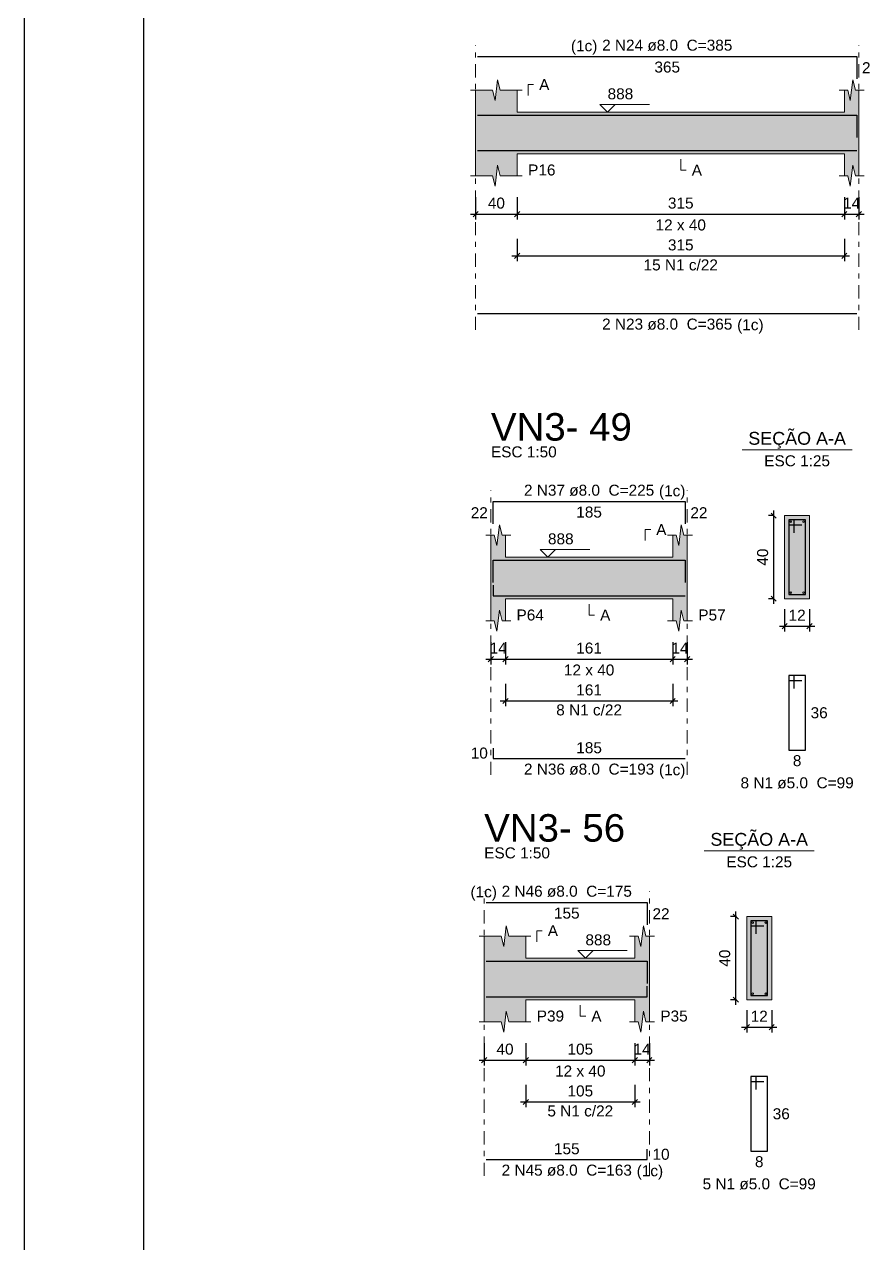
# Model space of a CAD drawing. Header units: millimetres. Extents: x -8 to 605, y -494 to 220.
# Drawn here: x 348.34 to 364.52, y -475.68 to -452.19 of the extents above; entities that cross this region are included whole.
import ezdxf

# ---------------------------------------------------------------- set-up
doc = ezdxf.new("R2010")
doc.units = ezdxf.units.MM
doc.header["$MEASUREMENT"] = 0
doc.linetypes.add('DASHDOT', pattern=[2.54, 1.27, -0.635, 0, -0.635])
doc.linetypes.add('NULL', pattern=[0])
for name, color, linetype, lineweight in [('Descrição da armadura', 7, 'Continuous', 0), ('DT-Barras na forma', 7, 'Continuous', 30), ('DT-Barras no corte', 5, 'Continuous', 5), ('DT-Barras rebatidas', 7, 'Continuous', 30), ('DT-Cotas', 7, 'Continuous', 5), ('DT-Forma', 5, 'Continuous', 5), ('DT-Hachura forma vigas', 252, 'Continuous', 5), ('DT-Hachura seção vigas', 252, 'Continuous', 5), ('DT-Pontilhado', 9, 'DASHDOT', 5), ('DT-Textos', 7, 'Continuous', 5), ('DT-Título', 5, 'Continuous', 20), ('Textos armaduras', 7, 'Continuous', 0)]:
    doc.layers.add(name, color=color, linetype=linetype, lineweight=lineweight)
doc.styles.add('Arial', font='arial.ttf')
doc.dimstyles.new('UM_25.000000', dxfattribs={"dimtxt": 0.18, "dimasz": 0.1, "dimexe": 0.1, "dimexo": 0.2, "dimgap": 0, "dimtad": 1, "dimtih": 1, "dimtoh": 1, "dimdec": 1, "dimlfac": 25, "dimzin": 0, "dimdsep": 46, "dimtxsty": 'Standard', "dimcen": 0.09, "dimdle": 0.1, "dimadec": 1, "dimazin": 2, "dimtfac": 1, "dimtdec": 4, "dimtofl": 0, "dimtmove": 0, "dimatfit": 3, "dimfxl": 1, "dimtolj": 1, "dimarcsym": 0})
doc.dimstyles.new('UM_50.000000', dxfattribs={"dimtxt": 0.18, "dimasz": 0.1, "dimexe": 0.1, "dimexo": 0.2, "dimgap": 0, "dimtad": 1, "dimtih": 1, "dimtoh": 1, "dimdec": 1, "dimlfac": 50, "dimzin": 0, "dimdsep": 46, "dimtxsty": 'Standard', "dimcen": 0.09, "dimdle": 0.1, "dimadec": 1, "dimazin": 2, "dimtfac": 1, "dimtdec": 4, "dimtofl": 0, "dimtmove": 0, "dimatfit": 3, "dimfxl": 1, "dimtolj": 1, "dimarcsym": 0})

# ---------------------------------------------------------------- blocks, each defined once
blk = doc.blocks.new('_Oblique')
at = {"color": 0, "linetype": 'ByBlock', "lineweight": -2}
blk.add_line((-0.5, -0.5), (0.5, 0.5), dxfattribs=at)
blk = doc.blocks.new('*D4929')
at = {"layer": 'Defpoints', "color": 0, "transparency": 16777216}
for p in [(357.031, -455.32), (357.831, -455.32), (357.831, -455.85)]:
    blk.add_point(p, dxfattribs=at)
at = {"layer": 'DT-Cotas', "color": 0, "lineweight": -2, "transparency": 16777216}
for p, q in [((357.031, -455.52), (357.031, -455.95)), ((357.831, -455.52), (357.831, -455.95)), ((356.931, -455.85), (357.931, -455.85))]:
    blk.add_line(p, q, dxfattribs=at)
at = {"layer": 'DT-Cotas', "color": 0, "lineweight": -2, "transparency": 16777216, "xscale": 0.1, "yscale": 0.1, "zscale": 0.1, "rotation": 180}
blk.add_blockref('_Oblique', (357.031, -455.85), dxfattribs=at)
at = {"layer": 'DT-Cotas', "color": 0, "lineweight": -2, "transparency": 16777216, "xscale": 0.1, "yscale": 0.1, "zscale": 0.1}
blk.add_blockref('_Oblique', (357.831, -455.85), dxfattribs=at)
at = {"layer": 'DT-Cotas', "color": 7, "transparency": 16777216, "insert": (357.431, -455.638), "char_height": 0.2118, "attachment_point": 5, "rotation": 0.0057, "style": 'Arial'}
blk.add_mtext('\\A1;40', dxfattribs=at)
blk = doc.blocks.new('*D4930')
at = {"layer": 'Defpoints', "color": 0, "transparency": 16777216}
for p in [(357.831, -455.32), (364.131, -455.32), (364.131, -455.85)]:
    blk.add_point(p, dxfattribs=at)
at = {"layer": 'DT-Cotas', "color": 0, "lineweight": -2, "transparency": 16777216}
for p, q in [((357.831, -455.52), (357.831, -455.95)), ((364.131, -455.52), (364.131, -455.95)), ((357.731, -455.85), (364.231, -455.85))]:
    blk.add_line(p, q, dxfattribs=at)
at = {"layer": 'DT-Cotas', "color": 0, "lineweight": -2, "transparency": 16777216, "xscale": 0.1, "yscale": 0.1, "zscale": 0.1, "rotation": 180}
blk.add_blockref('_Oblique', (357.831, -455.85), dxfattribs=at)
at = {"layer": 'DT-Cotas', "color": 0, "lineweight": -2, "transparency": 16777216, "xscale": 0.1, "yscale": 0.1, "zscale": 0.1}
blk.add_blockref('_Oblique', (364.131, -455.85), dxfattribs=at)
at = {"layer": 'DT-Cotas', "color": 7, "transparency": 16777216, "insert": (360.981, -455.638), "char_height": 0.2118, "attachment_point": 5, "style": 'Arial'}
blk.add_mtext('\\A1;315', dxfattribs=at)
blk = doc.blocks.new('*D4931')
at = {"layer": 'Defpoints', "color": 0, "transparency": 16777216}
for p in [(364.131, -455.32), (364.411, -455.32), (364.411, -455.85)]:
    blk.add_point(p, dxfattribs=at)
at = {"layer": 'DT-Cotas', "color": 0, "lineweight": -2, "transparency": 16777216}
for p, q in [((364.131, -455.52), (364.131, -455.95)), ((364.411, -455.52), (364.411, -455.95)), ((364.031, -455.85), (364.511, -455.85))]:
    blk.add_line(p, q, dxfattribs=at)
at = {"layer": 'DT-Cotas', "color": 0, "lineweight": -2, "transparency": 16777216, "xscale": 0.1, "yscale": 0.1, "zscale": 0.1, "rotation": 180}
blk.add_blockref('_Oblique', (364.131, -455.85), dxfattribs=at)
at = {"layer": 'DT-Cotas', "color": 0, "lineweight": -2, "transparency": 16777216, "xscale": 0.1, "yscale": 0.1, "zscale": 0.1}
blk.add_blockref('_Oblique', (364.411, -455.85), dxfattribs=at)
at = {"layer": 'DT-Cotas', "color": 7, "transparency": 16777216, "insert": (364.271, -455.638), "char_height": 0.2118, "attachment_point": 5, "rotation": 0.0057, "style": 'Arial'}
blk.add_mtext('\\A1;14', dxfattribs=at)
blk = doc.blocks.new('*D4934')
at = {"layer": 'Defpoints', "color": 0, "transparency": 16777216}
for p in [(357.831, -456.125), (364.131, -456.125), (364.131, -456.654)]:
    blk.add_point(p, dxfattribs=at)
at = {"layer": 'DT-Cotas', "color": 0, "lineweight": -2, "transparency": 16777216}
for p, q in [((357.831, -456.325), (357.831, -456.754)), ((364.131, -456.325), (364.131, -456.754)), ((357.731, -456.654), (364.231, -456.654))]:
    blk.add_line(p, q, dxfattribs=at)
at = {"layer": 'DT-Cotas', "color": 0, "lineweight": -2, "transparency": 16777216, "xscale": 0.1, "yscale": 0.1, "zscale": 0.1, "rotation": 180}
blk.add_blockref('_Oblique', (357.831, -456.654), dxfattribs=at)
at = {"layer": 'DT-Cotas', "color": 0, "lineweight": -2, "transparency": 16777216, "xscale": 0.1, "yscale": 0.1, "zscale": 0.1}
blk.add_blockref('_Oblique', (364.131, -456.654), dxfattribs=at)
at = {"layer": 'DT-Cotas', "color": 7, "transparency": 16777216, "insert": (360.981, -456.443), "char_height": 0.2118, "attachment_point": 5, "style": 'Arial'}
blk.add_mtext('\\A1;315', dxfattribs=at)
blk = doc.blocks.new('*D4968')
at = {"layer": 'Defpoints', "color": 0, "transparency": 16777216}
for p in [(357.326, -463.891), (357.606, -463.891), (357.606, -464.421)]:
    blk.add_point(p, dxfattribs=at)
at = {"layer": 'DT-Cotas', "color": 0, "lineweight": -2, "transparency": 16777216}
for p, q in [((357.326, -464.091), (357.326, -464.521)), ((357.606, -464.091), (357.606, -464.521)), ((357.226, -464.421), (357.706, -464.421))]:
    blk.add_line(p, q, dxfattribs=at)
at = {"layer": 'DT-Cotas', "color": 0, "lineweight": -2, "transparency": 16777216, "xscale": 0.1, "yscale": 0.1, "zscale": 0.1, "rotation": 180}
blk.add_blockref('_Oblique', (357.326, -464.421), dxfattribs=at)
at = {"layer": 'DT-Cotas', "color": 0, "lineweight": -2, "transparency": 16777216, "xscale": 0.1, "yscale": 0.1, "zscale": 0.1}
blk.add_blockref('_Oblique', (357.606, -464.421), dxfattribs=at)
at = {"layer": 'DT-Cotas', "color": 7, "transparency": 16777216, "insert": (357.466, -464.209), "char_height": 0.2118, "attachment_point": 5, "rotation": 0.0057, "style": 'Arial'}
blk.add_mtext('\\A1;14', dxfattribs=at)
blk = doc.blocks.new('*D4969')
at = {"layer": 'Defpoints', "color": 0, "transparency": 16777216}
for p in [(357.606, -463.891), (360.826, -463.891), (360.826, -464.421)]:
    blk.add_point(p, dxfattribs=at)
at = {"layer": 'DT-Cotas', "color": 0, "lineweight": -2, "transparency": 16777216}
for p, q in [((357.606, -464.091), (357.606, -464.521)), ((360.826, -464.091), (360.826, -464.521)), ((357.506, -464.421), (360.926, -464.421))]:
    blk.add_line(p, q, dxfattribs=at)
at = {"layer": 'DT-Cotas', "color": 0, "lineweight": -2, "transparency": 16777216, "xscale": 0.1, "yscale": 0.1, "zscale": 0.1, "rotation": 180}
blk.add_blockref('_Oblique', (357.606, -464.421), dxfattribs=at)
at = {"layer": 'DT-Cotas', "color": 0, "lineweight": -2, "transparency": 16777216, "xscale": 0.1, "yscale": 0.1, "zscale": 0.1}
blk.add_blockref('_Oblique', (360.826, -464.421), dxfattribs=at)
at = {"layer": 'DT-Cotas', "color": 7, "transparency": 16777216, "insert": (359.216, -464.209), "char_height": 0.2118, "attachment_point": 5, "style": 'Arial'}
blk.add_mtext('\\A1;161', dxfattribs=at)
blk = doc.blocks.new('*D4970')
at = {"layer": 'Defpoints', "color": 0, "transparency": 16777216}
for p in [(360.826, -463.891), (361.106, -463.891), (361.106, -464.421)]:
    blk.add_point(p, dxfattribs=at)
at = {"layer": 'DT-Cotas', "color": 0, "lineweight": -2, "transparency": 16777216}
for p, q in [((360.826, -464.091), (360.826, -464.521)), ((361.106, -464.091), (361.106, -464.521)), ((360.726, -464.421), (361.206, -464.421))]:
    blk.add_line(p, q, dxfattribs=at)
at = {"layer": 'DT-Cotas', "color": 0, "lineweight": -2, "transparency": 16777216, "xscale": 0.1, "yscale": 0.1, "zscale": 0.1, "rotation": 180}
blk.add_blockref('_Oblique', (360.826, -464.421), dxfattribs=at)
at = {"layer": 'DT-Cotas', "color": 0, "lineweight": -2, "transparency": 16777216, "xscale": 0.1, "yscale": 0.1, "zscale": 0.1}
blk.add_blockref('_Oblique', (361.106, -464.421), dxfattribs=at)
at = {"layer": 'DT-Cotas', "color": 7, "transparency": 16777216, "insert": (360.966, -464.209), "char_height": 0.2118, "attachment_point": 5, "rotation": 0.0057, "style": 'Arial'}
blk.add_mtext('\\A1;14', dxfattribs=at)
blk = doc.blocks.new('*D4971')
at = {"layer": 'Defpoints', "color": 0, "transparency": 16777216}
for p in [(362.77, -461.656), (362.981, -461.656), (362.981, -463.256)]:
    blk.add_point(p, dxfattribs=at)
at = {"layer": 'DT-Cotas', "color": 0, "lineweight": -2, "transparency": 16777216}
for p, q in [((362.781, -461.656), (362.67, -461.656)), ((362.77, -463.356), (362.77, -461.556)), ((362.781, -463.256), (362.67, -463.256))]:
    blk.add_line(p, q, dxfattribs=at)
at = {"layer": 'DT-Cotas', "color": 0, "lineweight": -2, "transparency": 16777216, "xscale": 0.1, "yscale": 0.1, "zscale": 0.1}
for p, rotation in [((362.77, -461.656), 90), ((362.77, -463.256), 270)]:
    blk.add_blockref('_Oblique', p, dxfattribs=dict(at, rotation=rotation))
at = {"layer": 'DT-Cotas', "color": 7, "transparency": 16777216, "insert": (362.558, -462.456), "char_height": 0.2118, "attachment_point": 5, "rotation": 90, "style": 'Arial'}
blk.add_mtext('\\A1;40', dxfattribs=at)
blk = doc.blocks.new('*D4972')
at = {"layer": 'Defpoints', "color": 0, "transparency": 16777216}
for p in [(362.981, -463.256), (363.461, -463.256), (363.461, -463.785)]:
    blk.add_point(p, dxfattribs=at)
at = {"layer": 'DT-Cotas', "color": 0, "lineweight": -2, "transparency": 16777216}
for p, q in [((362.981, -463.456), (362.981, -463.885)), ((363.461, -463.456), (363.461, -463.885)), ((362.881, -463.785), (363.561, -463.785))]:
    blk.add_line(p, q, dxfattribs=at)
at = {"layer": 'DT-Cotas', "color": 0, "lineweight": -2, "transparency": 16777216, "xscale": 0.1, "yscale": 0.1, "zscale": 0.1, "rotation": 180}
blk.add_blockref('_Oblique', (362.981, -463.785), dxfattribs=at)
at = {"layer": 'DT-Cotas', "color": 0, "lineweight": -2, "transparency": 16777216, "xscale": 0.1, "yscale": 0.1, "zscale": 0.1}
blk.add_blockref('_Oblique', (363.461, -463.785), dxfattribs=at)
at = {"layer": 'DT-Cotas', "color": 7, "transparency": 16777216, "insert": (363.221, -463.574), "char_height": 0.2118, "attachment_point": 5, "rotation": 0.0057, "style": 'Arial'}
blk.add_mtext('\\A1;12', dxfattribs=at)
blk = doc.blocks.new('*D4973')
at = {"layer": 'Defpoints', "color": 0, "transparency": 16777216}
for p in [(357.606, -464.696), (360.826, -464.696), (360.826, -465.226)]:
    blk.add_point(p, dxfattribs=at)
at = {"layer": 'DT-Cotas', "color": 0, "lineweight": -2, "transparency": 16777216}
for p, q in [((357.606, -464.896), (357.606, -465.326)), ((360.826, -464.896), (360.826, -465.326)), ((357.506, -465.226), (360.926, -465.226))]:
    blk.add_line(p, q, dxfattribs=at)
at = {"layer": 'DT-Cotas', "color": 0, "lineweight": -2, "transparency": 16777216, "xscale": 0.1, "yscale": 0.1, "zscale": 0.1, "rotation": 180}
blk.add_blockref('_Oblique', (357.606, -465.226), dxfattribs=at)
at = {"layer": 'DT-Cotas', "color": 0, "lineweight": -2, "transparency": 16777216, "xscale": 0.1, "yscale": 0.1, "zscale": 0.1}
blk.add_blockref('_Oblique', (360.826, -465.226), dxfattribs=at)
at = {"layer": 'DT-Cotas', "color": 7, "transparency": 16777216, "insert": (359.216, -465.014), "char_height": 0.2118, "attachment_point": 5, "style": 'Arial'}
blk.add_mtext('\\A1;161', dxfattribs=at)
blk = doc.blocks.new('*D5012')
at = {"layer": 'Defpoints', "color": 0, "transparency": 16777216}
for p in [(357.197, -471.615), (357.997, -471.615), (357.997, -472.145)]:
    blk.add_point(p, dxfattribs=at)
at = {"layer": 'DT-Cotas', "color": 0, "lineweight": -2, "transparency": 16777216}
for p, q in [((357.197, -471.815), (357.197, -472.245)), ((357.997, -471.815), (357.997, -472.245)), ((357.097, -472.145), (358.097, -472.145))]:
    blk.add_line(p, q, dxfattribs=at)
at = {"layer": 'DT-Cotas', "color": 0, "lineweight": -2, "transparency": 16777216, "xscale": 0.1, "yscale": 0.1, "zscale": 0.1, "rotation": 180}
blk.add_blockref('_Oblique', (357.197, -472.145), dxfattribs=at)
at = {"layer": 'DT-Cotas', "color": 0, "lineweight": -2, "transparency": 16777216, "xscale": 0.1, "yscale": 0.1, "zscale": 0.1}
blk.add_blockref('_Oblique', (357.997, -472.145), dxfattribs=at)
at = {"layer": 'DT-Cotas', "color": 7, "transparency": 16777216, "insert": (357.597, -471.933), "char_height": 0.2118, "attachment_point": 5, "rotation": 0.0057, "style": 'Arial'}
blk.add_mtext('\\A1;40', dxfattribs=at)
blk = doc.blocks.new('*D5013')
at = {"layer": 'Defpoints', "color": 0, "transparency": 16777216}
for p in [(357.997, -471.615), (360.097, -471.615), (360.097, -472.145)]:
    blk.add_point(p, dxfattribs=at)
at = {"layer": 'DT-Cotas', "color": 0, "lineweight": -2, "transparency": 16777216}
for p, q in [((357.997, -471.815), (357.997, -472.245)), ((360.097, -471.815), (360.097, -472.245)), ((357.897, -472.145), (360.197, -472.145))]:
    blk.add_line(p, q, dxfattribs=at)
at = {"layer": 'DT-Cotas', "color": 0, "lineweight": -2, "transparency": 16777216, "xscale": 0.1, "yscale": 0.1, "zscale": 0.1, "rotation": 180}
blk.add_blockref('_Oblique', (357.997, -472.145), dxfattribs=at)
at = {"layer": 'DT-Cotas', "color": 0, "lineweight": -2, "transparency": 16777216, "xscale": 0.1, "yscale": 0.1, "zscale": 0.1}
blk.add_blockref('_Oblique', (360.097, -472.145), dxfattribs=at)
at = {"layer": 'DT-Cotas', "color": 7, "transparency": 16777216, "insert": (359.047, -471.933), "char_height": 0.2118, "attachment_point": 5, "style": 'Arial'}
blk.add_mtext('\\A1;105', dxfattribs=at)
blk = doc.blocks.new('*D5014')
at = {"layer": 'Defpoints', "color": 0, "transparency": 16777216}
for p in [(360.097, -471.615), (360.377, -471.615), (360.377, -472.145)]:
    blk.add_point(p, dxfattribs=at)
at = {"layer": 'DT-Cotas', "color": 0, "lineweight": -2, "transparency": 16777216}
for p, q in [((360.097, -471.815), (360.097, -472.245)), ((360.377, -471.815), (360.377, -472.245)), ((359.997, -472.145), (360.477, -472.145))]:
    blk.add_line(p, q, dxfattribs=at)
at = {"layer": 'DT-Cotas', "color": 0, "lineweight": -2, "transparency": 16777216, "xscale": 0.1, "yscale": 0.1, "zscale": 0.1, "rotation": 180}
blk.add_blockref('_Oblique', (360.097, -472.145), dxfattribs=at)
at = {"layer": 'DT-Cotas', "color": 0, "lineweight": -2, "transparency": 16777216, "xscale": 0.1, "yscale": 0.1, "zscale": 0.1}
blk.add_blockref('_Oblique', (360.377, -472.145), dxfattribs=at)
at = {"layer": 'DT-Cotas', "color": 7, "transparency": 16777216, "insert": (360.237, -471.933), "char_height": 0.2118, "attachment_point": 5, "rotation": 0.0057, "style": 'Arial'}
blk.add_mtext('\\A1;14', dxfattribs=at)
blk = doc.blocks.new('*D5015')
at = {"layer": 'Defpoints', "color": 0, "transparency": 16777216}
for p in [(362.04, -469.38), (362.252, -469.38), (362.252, -470.98)]:
    blk.add_point(p, dxfattribs=at)
at = {"layer": 'DT-Cotas', "color": 0, "lineweight": -2, "transparency": 16777216}
for p, q in [((362.052, -469.38), (361.94, -469.38)), ((362.04, -471.08), (362.04, -469.28)), ((362.052, -470.98), (361.94, -470.98))]:
    blk.add_line(p, q, dxfattribs=at)
at = {"layer": 'DT-Cotas', "color": 0, "lineweight": -2, "transparency": 16777216, "xscale": 0.1, "yscale": 0.1, "zscale": 0.1}
for p, rotation in [((362.04, -469.38), 90), ((362.04, -470.98), 270)]:
    blk.add_blockref('_Oblique', p, dxfattribs=dict(at, rotation=rotation))
at = {"layer": 'DT-Cotas', "color": 7, "transparency": 16777216, "insert": (361.828, -470.18), "char_height": 0.2118, "attachment_point": 5, "rotation": 90, "style": 'Arial'}
blk.add_mtext('\\A1;40', dxfattribs=at)
blk = doc.blocks.new('*D5016')
at = {"layer": 'Defpoints', "color": 0, "transparency": 16777216}
for p in [(362.252, -470.98), (362.732, -470.98), (362.732, -471.509)]:
    blk.add_point(p, dxfattribs=at)
at = {"layer": 'DT-Cotas', "color": 0, "lineweight": -2, "transparency": 16777216}
for p, q in [((362.252, -471.18), (362.252, -471.609)), ((362.732, -471.18), (362.732, -471.609)), ((362.152, -471.509), (362.832, -471.509))]:
    blk.add_line(p, q, dxfattribs=at)
at = {"layer": 'DT-Cotas', "color": 0, "lineweight": -2, "transparency": 16777216, "xscale": 0.1, "yscale": 0.1, "zscale": 0.1, "rotation": 180}
blk.add_blockref('_Oblique', (362.252, -471.509), dxfattribs=at)
at = {"layer": 'DT-Cotas', "color": 0, "lineweight": -2, "transparency": 16777216, "xscale": 0.1, "yscale": 0.1, "zscale": 0.1}
blk.add_blockref('_Oblique', (362.732, -471.509), dxfattribs=at)
at = {"layer": 'DT-Cotas', "color": 7, "transparency": 16777216, "insert": (362.492, -471.298), "char_height": 0.2118, "attachment_point": 5, "rotation": 0.0057, "style": 'Arial'}
blk.add_mtext('\\A1;12', dxfattribs=at)
blk = doc.blocks.new('*D5017')
at = {"layer": 'Defpoints', "color": 0, "transparency": 16777216}
for p in [(357.997, -472.42), (360.097, -472.42), (360.097, -472.95)]:
    blk.add_point(p, dxfattribs=at)
at = {"layer": 'DT-Cotas', "color": 0, "lineweight": -2, "transparency": 16777216}
for p, q in [((357.997, -472.62), (357.997, -473.05)), ((360.097, -472.62), (360.097, -473.05)), ((357.897, -472.95), (360.197, -472.95))]:
    blk.add_line(p, q, dxfattribs=at)
at = {"layer": 'DT-Cotas', "color": 0, "lineweight": -2, "transparency": 16777216, "xscale": 0.1, "yscale": 0.1, "zscale": 0.1, "rotation": 180}
blk.add_blockref('_Oblique', (357.997, -472.95), dxfattribs=at)
at = {"layer": 'DT-Cotas', "color": 0, "lineweight": -2, "transparency": 16777216, "xscale": 0.1, "yscale": 0.1, "zscale": 0.1}
blk.add_blockref('_Oblique', (360.097, -472.95), dxfattribs=at)
at = {"layer": 'DT-Cotas', "color": 7, "transparency": 16777216, "insert": (359.047, -472.738), "char_height": 0.2118, "attachment_point": 5, "style": 'Arial'}
blk.add_mtext('\\A1;105', dxfattribs=at)

msp = doc.modelspace()

# ---------------------------------------------------------------- hatches: boundary and pattern name
at = {"layer": 'DT-Hachura forma vigas', "linetype": 'Continuous'}
for points in [[(364.4107, -455.1083), (364.4107, -454.6847), (364.4107, -453.8847), (364.4107, -453.4611), (364.3457, -453.4611), (364.2957, -453.2611), (364.2457, -453.6611), (364.1957, -453.4611), (364.1307, -453.4611), (364.1307, -453.8847), (357.8305, -453.8847), (357.8305, -453.4611), (357.5055, -453.4611), (357.4555, -453.2611), (357.4055, -453.6611), (357.3555, -453.4611), (357.0305, -453.4611), (357.0305, -453.8847), (357.0305, -454.6847), (357.0305, -455.1083), (357.3555, -455.1083), (357.4055, -455.3083), (357.4555, -454.9083), (357.5055, -455.1083), (357.8305, -455.1083), (357.8305, -454.6847), (364.1307, -454.6847), (364.1307, -455.1083), (364.1957, -455.1083), (364.2457, -455.3083), (364.2957, -454.9083), (364.3457, -455.1083), (364.4107, -455.1083)], [(361.1064, -463.6795), (361.1064, -463.2559), (361.1064, -462.4559), (361.1064, -462.0323), (361.0414, -462.0323), (360.9914, -461.8323), (360.9414, -462.2323), (360.8914, -462.0323), (360.8264, -462.0323), (360.8264, -462.4559), (357.6064, -462.4559), (357.6064, -462.0323), (357.5414, -462.0323), (357.4914, -461.8323), (357.4414, -462.2323), (357.3914, -462.0323), (357.3264, -462.0323), (357.3264, -462.4559), (357.3264, -463.2559), (357.3264, -463.6795), (357.3914, -463.6795), (357.4414, -463.8795), (357.4914, -463.4795), (357.5414, -463.6795), (357.6064, -463.6795), (357.6064, -463.2559), (360.8264, -463.2559), (360.8264, -463.6795), (360.8914, -463.6795), (360.9414, -463.8795), (360.9914, -463.4795), (361.0414, -463.6795), (361.1064, -463.6795)], [(360.3767, -471.4035), (360.3767, -470.9799), (360.3767, -470.1799), (360.3767, -469.7563), (360.3117, -469.7563), (360.2617, -469.5563), (360.2117, -469.9563), (360.1617, -469.7563), (360.0967, -469.7563), (360.0967, -470.1799), (357.9969, -470.1799), (357.9969, -469.7563), (357.6719, -469.7563), (357.6219, -469.5563), (357.5719, -469.9563), (357.5219, -469.7563), (357.1969, -469.7563), (357.1969, -470.1799), (357.1969, -470.9799), (357.1969, -471.4035), (357.5219, -471.4035), (357.5719, -471.6035), (357.6219, -471.2035), (357.6719, -471.4035), (357.9969, -471.4035), (357.9969, -470.9799), (360.0967, -470.9799), (360.0967, -471.4035), (360.1617, -471.4035), (360.2117, -471.6035), (360.2617, -471.2035), (360.3117, -471.4035), (360.3767, -471.4035)]]:
    msp.add_hatch(color=252, dxfattribs=at).paths.add_polyline_path(points)
at = {"layer": 'DT-Hachura seção vigas', "linetype": 'Continuous'}
for points in [[(362.9815, -463.2559), (362.9815, -463.2559), (363.4615, -463.2559), (363.4615, -461.6559), (362.9815, -461.6559), (362.9815, -463.2559)], [(362.2519, -470.9799), (362.2519, -470.9799), (362.7319, -470.9799), (362.7319, -469.3799), (362.2519, -469.3799), (362.2519, -470.9799)]]:
    msp.add_hatch(color=252, dxfattribs=at).paths.add_polyline_path(points)

# ---------------------------------------------------------------- linework, layer by layer
at = {"color": 7}
for p, q in [((348.3434, -494.0755), (348.3434, -409.9755)), ((350.6434, -492.7755), (350.6434, -411.2755))]:
    msp.add_line(p, q, dxfattribs=at)
at = {"layer": 'DT-Barras na forma'}
for p, q in [((363.1615, -461.7359), (363.0615, -461.7359)), ((363.0615, -461.7359), (363.0615, -463.1759)), ((363.3815, -461.7359), (363.0615, -461.7359)), ((363.0615, -461.7359), (363.0615, -461.8359)), ((363.0615, -461.8359), (363.3115, -461.8359)), ((363.1615, -461.9859), (363.1615, -461.7359)), ((363.3815, -463.1759), (363.3815, -461.7359)), ((363.0615, -463.1759), (363.3815, -463.1759)), ((362.4319, -469.4599), (362.3319, -469.4599)), ((362.3319, -469.4599), (362.3319, -470.8999)), ((362.6519, -469.4599), (362.3319, -469.4599)), ((362.3319, -469.4599), (362.3319, -469.5599)), ((362.3319, -469.5599), (362.5819, -469.5599)), ((362.4319, -469.7099), (362.4319, -469.4599)), ((362.6519, -470.8999), (362.6519, -469.4599)), ((362.3319, -470.8999), (362.6519, -470.8999))]:
    msp.add_line(p, q, dxfattribs=at)
for points in [[(357.0705, -453.9427), (364.3707, -453.9427), (364.3707, -454.3743)], [(357.0705, -454.6267), (364.3707, -454.6267)], [(357.3664, -462.9455), (357.3664, -462.5139), (361.0664, -462.5139), (361.0664, -462.9455)], [(357.3664, -462.9979), (357.3664, -463.1979), (361.0664, -463.1979)], [(357.2369, -470.2379), (360.3368, -470.2379), (360.3368, -470.6695)], [(357.2369, -470.9219), (360.3368, -470.9219), (360.3368, -470.7219)]]:
    msp.add_lwpolyline(points, dxfattribs=at)
at = {"layer": 'DT-Barras no corte'}
for centre in [(363.0975, -461.7719), (363.3455, -461.7719), (363.0975, -463.1399), (363.3455, -463.1399), (362.3679, -469.4959), (362.6159, -469.4959), (362.3679, -470.8639), (362.6159, -470.8639)]:
    msp.add_circle(centre, 0.016, dxfattribs=at)
at = {"layer": 'DT-Barras rebatidas'}
for points in [[(357.0705, -452.8131), (364.3707, -452.8131), (364.3707, -453.2447)], [(357.0705, -457.7613), (364.3707, -457.7613)], [(357.3664, -461.8159), (357.3664, -461.3843), (361.0664, -461.3843), (361.0664, -461.8159)], [(363.1615, -464.9826), (363.1615, -464.7326), (363.0615, -464.7326), (363.0615, -466.1726), (363.3815, -466.1726), (363.3815, -464.7326), (363.0615, -464.7326), (363.0615, -464.8326), (363.3115, -464.8326)], [(357.3664, -466.1325), (357.3664, -466.3325), (361.0664, -466.3325)], [(357.2369, -469.1083), (360.3368, -469.1083), (360.3368, -469.5399)], [(362.4319, -472.7066), (362.4319, -472.4566), (362.3319, -472.4566), (362.3319, -473.8966), (362.6519, -473.8966), (362.6519, -472.4566), (362.3319, -472.4566), (362.3319, -472.5566), (362.5819, -472.5566)], [(357.2369, -474.0565), (360.3368, -474.0565), (360.3368, -473.8565)]]:
    msp.add_lwpolyline(points, dxfattribs=at)
at = {"layer": 'DT-Forma'}
for p, q in [((357.4055, -453.6611), (357.4555, -453.2611)), ((357.4555, -453.2611), (357.5055, -453.4611)), ((364.2457, -453.6611), (364.2957, -453.2611)), ((364.2957, -453.2611), (364.3457, -453.4611)), ((356.9305, -453.4611), (357.3555, -453.4611)), ((357.0305, -453.8847), (357.0305, -453.4611)), ((357.3555, -453.4611), (357.4055, -453.6611)), ((357.5055, -453.4611), (357.9305, -453.4611)), ((357.8305, -453.4611), (357.8305, -453.8847)), ((364.0307, -453.4611), (364.1957, -453.4611)), ((364.1307, -453.8847), (364.1307, -453.4611)), ((364.1957, -453.4611), (364.2457, -453.6611)), ((364.3457, -453.4611), (364.5107, -453.4611)), ((364.4107, -453.4611), (364.4107, -453.8847)), ((357.8305, -453.8847), (364.1307, -453.8847)), ((357.0305, -454.6847), (357.0305, -455.1083)), ((357.8305, -455.1083), (357.8305, -454.6847)), ((357.8305, -454.6847), (364.1307, -454.6847)), ((364.1307, -454.6847), (364.1307, -455.1083)), ((364.4107, -455.1083), (364.4107, -454.6847)), ((357.4055, -455.3083), (357.4555, -454.9083)), ((357.4555, -454.9083), (357.5055, -455.1083)), ((364.2457, -455.3083), (364.2957, -454.9083)), ((364.2957, -454.9083), (364.3457, -455.1083)), ((356.9305, -455.1083), (357.3555, -455.1083)), ((357.3555, -455.1083), (357.4055, -455.3083)), ((357.5055, -455.1083), (357.9305, -455.1083)), ((364.0307, -455.1083), (364.1957, -455.1083)), ((364.1957, -455.1083), (364.2457, -455.3083)), ((364.3457, -455.1083), (364.5107, -455.1083)), ((363.4615, -461.6559), (362.9815, -461.6559)), ((362.9815, -461.6559), (362.9815, -463.2559)), ((363.4615, -463.2559), (363.4615, -461.6559)), ((357.4414, -462.2323), (357.4914, -461.8323)), ((357.4914, -461.8323), (357.5414, -462.0323)), ((360.9414, -462.2323), (360.9914, -461.8323)), ((360.9914, -461.8323), (361.0414, -462.0323)), ((357.2264, -462.0323), (357.3914, -462.0323)), ((357.3264, -462.4559), (357.3264, -462.0323)), ((357.3914, -462.0323), (357.4414, -462.2323)), ((357.5414, -462.0323), (357.7064, -462.0323)), ((357.6064, -462.0323), (357.6064, -462.4559)), ((360.7264, -462.0323), (360.8914, -462.0323)), ((360.8264, -462.4559), (360.8264, -462.0323)), ((360.8914, -462.0323), (360.9414, -462.2323)), ((361.0414, -462.0323), (361.2064, -462.0323)), ((361.1064, -462.0323), (361.1064, -462.4559)), ((357.6064, -462.4559), (360.8264, -462.4559)), ((357.3264, -463.2559), (357.3264, -463.6795)), ((357.6064, -463.6795), (357.6064, -463.2559)), ((357.6064, -463.2559), (360.8264, -463.2559)), ((360.8264, -463.2559), (360.8264, -463.6795)), ((361.1064, -463.6795), (361.1064, -463.2559)), ((362.9815, -463.2559), (363.4615, -463.2559)), ((357.4414, -463.8795), (357.4914, -463.4795)), ((357.4914, -463.4795), (357.5414, -463.6795)), ((360.9414, -463.8795), (360.9914, -463.4795)), ((360.9914, -463.4795), (361.0414, -463.6795)), ((357.2264, -463.6795), (357.3914, -463.6795)), ((357.3914, -463.6795), (357.4414, -463.8795)), ((357.5414, -463.6795), (357.7064, -463.6795)), ((360.7264, -463.6795), (360.8914, -463.6795)), ((360.8914, -463.6795), (360.9414, -463.8795)), ((361.0414, -463.6795), (361.2064, -463.6795)), ((362.7319, -469.3799), (362.2519, -469.3799)), ((362.2519, -469.3799), (362.2519, -470.9799)), ((362.7319, -470.9799), (362.7319, -469.3799)), ((357.5719, -469.9563), (357.6219, -469.5563)), ((357.6219, -469.5563), (357.6719, -469.7563)), ((360.2118, -469.9563), (360.2618, -469.5563)), ((360.2618, -469.5563), (360.3118, -469.7563)), ((357.0969, -469.7563), (357.5219, -469.7563)), ((357.1969, -470.1799), (357.1969, -469.7563)), ((357.5219, -469.7563), (357.5719, -469.9563)), ((357.6719, -469.7563), (358.0969, -469.7563)), ((357.9969, -469.7563), (357.9969, -470.1799)), ((359.9968, -469.7563), (360.1618, -469.7563)), ((360.0968, -470.1799), (360.0968, -469.7563)), ((360.1618, -469.7563), (360.2118, -469.9563)), ((360.3118, -469.7563), (360.4768, -469.7563)), ((360.3768, -469.7563), (360.3768, -470.1799)), ((357.997, -470.1799), (360.0968, -470.1799)), ((357.1969, -470.9799), (357.1969, -471.4035)), ((357.997, -471.4035), (357.997, -470.9799)), ((357.997, -470.9799), (360.0968, -470.9799)), ((360.0968, -470.9799), (360.0968, -471.4035)), ((360.3768, -471.4035), (360.3768, -470.9799)), ((362.2519, -470.9799), (362.7319, -470.9799)), ((357.572, -471.6035), (357.622, -471.2035)), ((357.622, -471.2035), (357.672, -471.4035)), ((360.2118, -471.6035), (360.2618, -471.2035)), ((360.2618, -471.2035), (360.3118, -471.4035)), ((357.0969, -471.4035), (357.522, -471.4035)), ((357.522, -471.4035), (357.572, -471.6035)), ((357.672, -471.4035), (358.097, -471.4035)), ((359.9968, -471.4035), (360.1618, -471.4035)), ((360.1618, -471.4035), (360.2118, -471.6035)), ((360.3118, -471.4035), (360.4768, -471.4035))]:
    msp.add_line(p, q, dxfattribs=at)
at = {"layer": 'DT-Forma', "linetype": 'Continuous'}
for p, q in [((357.0305, -454.6847), (357.0305, -453.8847)), ((364.4107, -453.8847), (364.4107, -454.6847)), ((357.3264, -463.2559), (357.3264, -462.4559)), ((361.1064, -462.4559), (361.1064, -463.2559)), ((357.1969, -470.9799), (357.1969, -470.1799)), ((360.3768, -470.1799), (360.3768, -470.9799))]:
    msp.add_line(p, q, dxfattribs=at)
at = {"layer": 'DT-Pontilhado', "ltscale": 0.2}
for p, q in [((357.0305, -458.079), (357.0305, -452.6013)), ((364.4107, -458.079), (364.4107, -452.6013)), ((357.3264, -466.6502), (357.3264, -461.1725)), ((361.1064, -466.6502), (361.1064, -461.1725)), ((357.1969, -474.3742), (357.1969, -468.8965)), ((360.3768, -474.3742), (360.3768, -468.8965))]:
    msp.add_line(p, q, dxfattribs=at)
at = {"layer": 'DT-Textos'}
for p, q in [((362.1625, -460.391), (364.2805, -460.391)), ((361.4329, -468.115), (363.5509, -468.115))]:
    msp.add_line(p, q, dxfattribs=at)
for points in [[(358.0423, -453.567), (358.0423, -453.3552), (358.1482, -453.3552)], [(359.7206, -453.7364), (359.5723, -453.8847), (359.4241, -453.7364), (360.3772, -453.7364)], [(360.9806, -454.7906), (360.9806, -455.0024), (361.0865, -455.0024)], [(360.2969, -462.1382), (360.2969, -461.9264), (360.4028, -461.9264)], [(358.5724, -462.3076), (358.4241, -462.4559), (358.2758, -462.3076), (359.2289, -462.3076)], [(359.2164, -463.3618), (359.2164, -463.5736), (359.3223, -463.5736)], [(358.2088, -469.8622), (358.2088, -469.6504), (358.3147, -469.6504)], [(359.2941, -470.0316), (359.1458, -470.1799), (358.9976, -470.0316), (359.9507, -470.0316)], [(359.0469, -471.0858), (359.0469, -471.2976), (359.1528, -471.2976)]]:
    msp.add_lwpolyline(points, dxfattribs=at)

# ---------------------------------------------------------------- texts
at = {"layer": 'Descrição da armadura', "linetype": 'NULL', "char_height": 0.2118, "attachment_point": 8, "line_spacing_factor": 0.9, "style": 'Arial'}
for s, insert, width in [('2 N24 ø8.0  C=385', (360.7205, -452.7068), 5.015721), ('15 N1 c/22', (360.9806, -456.9361), 2.86156), ('2 N23 ø8.0  C=365', (360.7205, -458.0788), 5.015721), ('2 N37 ø8.0  C=225', (359.2165, -461.278), 5.015721), ('8 N1 c/22', (359.2164, -465.5073), 2.53256), ('2 N36 ø8.0  C=193', (359.2165, -466.65), 5.015721), ('8 N1 ø5.0  C=99', (363.2215, -466.914), 4.35772), ('2 N46 ø8.0  C=175', (358.7865, -469.002), 5.015721), ('5 N1 c/22', (359.0469, -473.2313), 2.53256), ('2 N45 ø8.0  C=163', (358.7865, -474.374), 5.015721), ('5 N1 ø5.0  C=99', (362.4915, -474.638), 4.35772)]:
    msp.add_mtext(s, dxfattribs=dict(at, insert=insert, width=width))
at = {"layer": 'DT-Textos', "linetype": 'NULL', "line_spacing_factor": 0.798, "style": 'Arial'}
for s, insert, char_height, width, attachment_point in [('(1c)', (359.3755, -452.7767), 0.2118, 1.018965, 9), ('A', (358.2545, -453.4608), 0.2118, 0.394865, 7), ('888', (359.5725, -453.6408), 0.2118, 0.987001, 7), ('P16', (358.0425, -455.1078), 0.2118, 1.052866, 7), ('A', (361.1925, -455.1078), 0.2118, 0.394865, 7), ('12 x 40', (360.9805, -456.1668), 0.2118, 1.940747, 8), ('(1c)', (362.0665, -458.1487), 0.2118, 1.018965, 7), ('SEÇÃO A-A', (363.2215, -460.3669), 0.2471, 3.760741, 8), ('ESC 1:50', (357.3265, -460.537), 0.2118, 2.532883, 7), ('ESC 1:25', (363.2215, -460.709), 0.2118, 2.532883, 8), ('(1c)', (360.5615, -461.3479), 0.2118, 1.018965, 7), ('A', (360.5085, -462.032), 0.2118, 0.394865, 7), ('888', (358.4245, -462.212), 0.2118, 0.987001, 7), ('P64', (357.8185, -463.679), 0.2118, 1.052866, 7), ('A', (359.4285, -463.679), 0.2118, 0.394865, 7), ('P57', (361.3185, -463.679), 0.2118, 1.052866, 7), ('12 x 40', (359.2165, -464.738), 0.2118, 1.940747, 8), ('(1c)', (360.5615, -466.7199), 0.2118, 1.018965, 7), ('SEÇÃO A-A', (362.4915, -468.0909), 0.2471, 3.760741, 8), ('ESC 1:50', (357.1965, -468.261), 0.2118, 2.532883, 7), ('ESC 1:25', (362.4915, -468.433), 0.2118, 2.532883, 8), ('(1c)', (357.4415, -469.0719), 0.2118, 1.018965, 9), ('A', (358.4205, -469.756), 0.2118, 0.394865, 7), ('888', (359.1455, -469.936), 0.2118, 0.987001, 7), ('P39', (358.2085, -471.403), 0.2118, 1.052866, 7), ('A', (359.2585, -471.403), 0.2118, 0.394865, 7), ('P35', (360.5885, -471.403), 0.2118, 1.052866, 7), ('12 x 40', (359.0465, -472.462), 0.2118, 1.940747, 8), ('(1c)', (360.1325, -474.4439), 0.2118, 1.018965, 7)]:
    msp.add_mtext(s, dxfattribs=dict(at, insert=insert, char_height=char_height, width=width, attachment_point=attachment_point))
at = {"layer": 'DT-Título', "linetype": 'NULL', "char_height": 0.5295, "width": 5.426568, "attachment_point": 7, "line_spacing_factor": 0.798, "style": 'Arial'}
for s, insert in [('VN3- 49', (357.3265, -460.2191)), ('VN3- 56', (357.1965, -467.9431))]:
    msp.add_mtext(s, dxfattribs=dict(at, insert=insert))
at = {"layer": 'Textos armaduras', "linetype": 'NULL', "char_height": 0.2118, "line_spacing_factor": 0.9, "style": 'Arial'}
for s, insert, width, attachment_point in [('365', (360.7206, -452.9104), 1.387001, 2), ('22', (364.4707, -452.923), 1.058001, 1), ('22', (357.2664, -461.706), 1.058001, 9), ('185', (359.2164, -461.4816), 1.387001, 2), ('22', (361.1664, -461.4942), 1.058001, 1), ('36', (363.4815, -465.3467), 1.058001, 1), ('10', (357.2664, -466.3384), 1.058001, 9), ('185', (359.2164, -466.2352), 1.387001, 8), ('8', (363.2215, -466.2699), 0.729, 2), ('155', (358.7869, -469.2056), 1.387001, 2), ('22', (360.4368, -469.2182), 1.058001, 1), ('36', (362.7519, -473.0707), 1.058001, 1), ('155', (358.7869, -473.9592), 1.387001, 8), ('10', (360.4368, -473.8506), 1.058001, 1), ('8', (362.4919, -473.9939), 0.729, 2)]:
    msp.add_mtext(s, dxfattribs=dict(at, insert=insert, width=width, attachment_point=attachment_point))

# ---------------------------------------------------------------- dimensions: what is measured, and where the dimension line sits
at = {"layer": 'DT-Cotas'}
for base, p1, p2, dimstyle, override, picture, middle in [((357.8305, -455.8496), (357.0305, -455.3201), (357.8305, -455.3201), 'UM_50.000000', {"dimtxt": 0.2118, "dimasz": 0.1, "dimexe": 0.1, "dimexo": 0.2, "dimtad": 1, "dimtih": 0, "dimtoh": 0, "dimdec": 1, "dimlfac": 50, "dimzin": 8, "dimtxsty": 'Arial', "dimblk": 'Oblique', "dimblk1": 'Oblique', "dimblk2": 'Oblique', "dimsah": 1, "dimdle": 0.1, "dimse1": 0, "dimse2": 0, "dimclrt": 7, "dimadec": 1, "dimazin": 3, "dimtmove": 2, "dimldrblk": 'Oblique'}, '*D4929', (357.4305, -455.6378)), ((364.4107, -455.8496), (364.1307, -455.3201), (364.4107, -455.3201), 'UM_50.000000', {"dimtxt": 0.2118, "dimasz": 0.1, "dimexe": 0.1, "dimexo": 0.2, "dimtad": 1, "dimtih": 0, "dimtoh": 0, "dimdec": 1, "dimlfac": 50, "dimzin": 8, "dimtxsty": 'Arial', "dimblk": 'Oblique', "dimblk1": 'Oblique', "dimblk2": 'Oblique', "dimsah": 1, "dimdle": 0.1, "dimse1": 0, "dimse2": 0, "dimclrt": 7, "dimadec": 1, "dimazin": 3, "dimtmove": 2, "dimldrblk": 'Oblique'}, '*D4931', (364.2707, -455.6378)), ((363.4615, -463.7854), (362.9815, -463.2559), (363.4615, -463.2559), 'UM_25.000000', {"dimtxt": 0.2118, "dimasz": 0.1, "dimexe": 0.1, "dimexo": 0.2, "dimtad": 1, "dimtih": 0, "dimtoh": 0, "dimdec": 1, "dimlfac": 25, "dimzin": 8, "dimtxsty": 'Arial', "dimblk": 'Oblique', "dimblk1": 'Oblique', "dimblk2": 'Oblique', "dimsah": 1, "dimdle": 0.1, "dimse1": 0, "dimse2": 0, "dimclrt": 7, "dimadec": 1, "dimazin": 3, "dimtmove": 2, "dimldrblk": 'Oblique'}, '*D4972', (363.2215, -463.5736)), ((357.6064, -464.4208), (357.3264, -463.8913), (357.6064, -463.8913), 'UM_50.000000', {"dimtxt": 0.2118, "dimasz": 0.1, "dimexe": 0.1, "dimexo": 0.2, "dimtad": 1, "dimtih": 0, "dimtoh": 0, "dimdec": 1, "dimlfac": 50, "dimzin": 8, "dimtxsty": 'Arial', "dimblk": 'Oblique', "dimblk1": 'Oblique', "dimblk2": 'Oblique', "dimsah": 1, "dimdle": 0.1, "dimse1": 0, "dimse2": 0, "dimclrt": 7, "dimadec": 1, "dimazin": 3, "dimtmove": 2, "dimldrblk": 'Oblique'}, '*D4968', (357.4664, -464.209)), ((361.1064, -464.4208), (360.8264, -463.8913), (361.1064, -463.8913), 'UM_50.000000', {"dimtxt": 0.2118, "dimasz": 0.1, "dimexe": 0.1, "dimexo": 0.2, "dimtad": 1, "dimtih": 0, "dimtoh": 0, "dimdec": 1, "dimlfac": 50, "dimzin": 8, "dimtxsty": 'Arial', "dimblk": 'Oblique', "dimblk1": 'Oblique', "dimblk2": 'Oblique', "dimsah": 1, "dimdle": 0.1, "dimse1": 0, "dimse2": 0, "dimclrt": 7, "dimadec": 1, "dimazin": 3, "dimtmove": 2, "dimldrblk": 'Oblique'}, '*D4970', (360.9664, -464.209)), ((362.7319, -471.5094), (362.2519, -470.9799), (362.7319, -470.9799), 'UM_25.000000', {"dimtxt": 0.2118, "dimasz": 0.1, "dimexe": 0.1, "dimexo": 0.2, "dimtad": 1, "dimtih": 0, "dimtoh": 0, "dimdec": 1, "dimlfac": 25, "dimzin": 8, "dimtxsty": 'Arial', "dimblk": 'Oblique', "dimblk1": 'Oblique', "dimblk2": 'Oblique', "dimsah": 1, "dimdle": 0.1, "dimse1": 0, "dimse2": 0, "dimclrt": 7, "dimadec": 1, "dimazin": 3, "dimtmove": 2, "dimldrblk": 'Oblique'}, '*D5016', (362.4919, -471.2976)), ((357.997, -472.1448), (357.1969, -471.6153), (357.997, -471.6153), 'UM_50.000000', {"dimtxt": 0.2118, "dimasz": 0.1, "dimexe": 0.1, "dimexo": 0.2, "dimtad": 1, "dimtih": 0, "dimtoh": 0, "dimdec": 1, "dimlfac": 50, "dimzin": 8, "dimtxsty": 'Arial', "dimblk": 'Oblique', "dimblk1": 'Oblique', "dimblk2": 'Oblique', "dimsah": 1, "dimdle": 0.1, "dimse1": 0, "dimse2": 0, "dimclrt": 7, "dimadec": 1, "dimazin": 3, "dimtmove": 2, "dimldrblk": 'Oblique'}, '*D5012', (357.597, -471.933)), ((360.3768, -472.1448), (360.0968, -471.6153), (360.3768, -471.6153), 'UM_50.000000', {"dimtxt": 0.2118, "dimasz": 0.1, "dimexe": 0.1, "dimexo": 0.2, "dimtad": 1, "dimtih": 0, "dimtoh": 0, "dimdec": 1, "dimlfac": 50, "dimzin": 8, "dimtxsty": 'Arial', "dimblk": 'Oblique', "dimblk1": 'Oblique', "dimblk2": 'Oblique', "dimsah": 1, "dimdle": 0.1, "dimse1": 0, "dimse2": 0, "dimclrt": 7, "dimadec": 1, "dimazin": 3, "dimtmove": 2, "dimldrblk": 'Oblique'}, '*D5014', (360.2368, -471.933))]:
    dim = msp.add_linear_dim(base=base, p1=p1, p2=p2, dimstyle=dimstyle, override=override, dxfattribs=at)
    dim.commit()
    dim.dimension.update_dxf_attribs({"geometry": picture, "text_midpoint": middle, "dimtype": 160, "text_rotation": 0.00573})
for base, p1, p2, picture, middle in [((364.1307, -455.8496), (357.8305, -455.3201), (364.1307, -455.3201), '*D4930', (360.9806, -455.6378)), ((364.1307, -456.6544), (357.8305, -456.1249), (364.1307, -456.1249), '*D4934', (360.9806, -456.4426)), ((360.8264, -464.4208), (357.6064, -463.8913), (360.8264, -463.8913), '*D4969', (359.2164, -464.209)), ((360.8264, -465.2256), (357.6064, -464.6961), (360.8264, -464.6961), '*D4973', (359.2164, -465.0138)), ((360.0968, -472.1448), (357.997, -471.6153), (360.0968, -471.6153), '*D5013', (359.0469, -471.933)), ((360.0968, -472.9496), (357.997, -472.4201), (360.0968, -472.4201), '*D5017', (359.0469, -472.7378))]:
    dim = msp.add_linear_dim(base=base, p1=p1, p2=p2, dimstyle='UM_50.000000', override={"dimtxt": 0.2118, "dimasz": 0.1, "dimexe": 0.1, "dimexo": 0.2, "dimtad": 1, "dimtih": 0, "dimtoh": 0, "dimdec": 1, "dimlfac": 50, "dimzin": 8, "dimtxsty": 'Arial', "dimblk": 'Oblique', "dimblk1": 'Oblique', "dimblk2": 'Oblique', "dimsah": 1, "dimdle": 0.1, "dimse1": 0, "dimse2": 0, "dimclrt": 7, "dimadec": 1, "dimazin": 3, "dimtmove": 2, "dimldrblk": 'Oblique'}, dxfattribs=at)
    dim.commit()
    dim.dimension.update_dxf_attribs({"geometry": picture, "text_midpoint": middle, "dimtype": 160})
for base, p1, p2, picture, middle in [((362.7697, -461.6559), (362.9815, -463.2559), (362.9815, -461.6559), '*D4971', (362.5579, -462.4559)), ((362.0401, -469.3799), (362.2519, -470.9799), (362.2519, -469.3799), '*D5015', (361.8283, -470.1799))]:
    dim = msp.add_linear_dim(base=base, p1=p1, p2=p2, angle=90, dimstyle='UM_25.000000', override={"dimtxt": 0.2118, "dimasz": 0.1, "dimexe": 0.1, "dimexo": 0.2, "dimtad": 1, "dimtih": 0, "dimtoh": 0, "dimdec": 1, "dimlfac": 25, "dimzin": 8, "dimtxsty": 'Arial', "dimblk": 'Oblique', "dimblk1": 'Oblique', "dimblk2": 'Oblique', "dimsah": 1, "dimdle": 0.1, "dimse1": 0, "dimse2": 0, "dimclrt": 7, "dimadec": 1, "dimazin": 3, "dimtmove": 2, "dimldrblk": 'Oblique'}, dxfattribs=at)
    dim.commit()
    dim.dimension.update_dxf_attribs({"geometry": picture, "text_midpoint": middle, "dimtype": 160, "text_rotation": 90})

doc.saveas('drawing.dxf')
